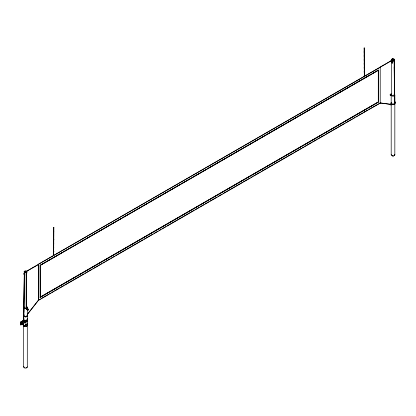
<?xml version="1.0" encoding="UTF-8"?>
<svg xmlns="http://www.w3.org/2000/svg" width="416" height="416" viewBox="0 0 416 416"><rect width="100%" height="100%" fill="white"/><g stroke="black" fill="none" stroke-linecap="round" stroke-linejoin="round"><path stroke-width="0.62" d="M23.712 316.311L24.268 273.874M23.837 312.296L24.341 273.874A1.602 0.926 -60 0 1 25.49 271.924M23.863 316.311L24.419 273.874M38.449 300.243L27.534 314.215M27.815 310.279L27.966 309.951M26.66 309.254L26.733 308.906M27.513 310.383C27.919 306.899 29.156 311.61 27.102 309.8C27.466 308.381 27.68 309.629 27.877 309.644C28.652 308.932 28.064 308.568 27.347 309.338M390.874 94.801C389.277 96.013 391.388 92.617 391.165 94.624M390.114 94.968L390.312 94.307M391.352 95.456L391.674 94.895M391.461 95.519L391.508 95.306M53.42 227.396L53.877 227.396L53.648 255.429L53.42 227.396L53.877 227.396M53.451 247.26L53.846 247.26M364.083 48.038L364.541 48.038L364.312 76.071L364.083 48.038L364.541 48.038M364.083 75.941L364.541 75.941M27.316 309.4L27.477 309.728M391.238 94.9C391.3 93.792 390.208 95.68 391.139 95.072M391.446 95.352L391.685 95.009M390.915 95.352L390.525 95.55L390.078 94.9M21.845 322.592L21.627 323.149M27.726 309.556L27.96 309.884M27.331 314.35L38.423 300.227M390.666 95.254L390.354 95.295M391.16 93.928L390.333 94.401M391.123 104.333L380.026 102.929L391.097 104.484M26.468 309.358L26.692 309.156M27.066 309.291C25.927 310.102 26.619 307.778 27.024 308.89M393.957 61.428L393.983 61.786M26.187 272.288L26.151 271.071A1.368 0.79 0 0 0 24.497 271.196A1.368 0.79 0 0 0 24.279 272.152L24.31 275.163L24.742 275.413L24.742 272.423A1.368 0.79 0 0 0 26.151 272.444L26.65 272.152A1.368 0.79 0 0 0 26.65 271.362L26.619 271.341M391.862 59.961L391.992 59.701A1.061 0.614 0 0 1 393.292 58.952L393.697 58.859A1.368 0.79 0 0 0 392.33 58.859L391.83 59.15A1.368 0.79 0 0 0 391.83 59.94L391.862 61.157M23.936 307.19L23.936 307.471M26.988 308.838L26.671 309.332M391.737 94.297L391.529 94.427A1.83 1.056 0 0 0 391.945 95.904A1.83 1.056 0 0 0 394.503 95.659A1.83 1.056 0 0 0 394.082 94.188M24.31 272.173L24.44 271.913A1.061 0.614 0 0 1 25.74 271.164L26.187 271.092M38.277 264.358L380.219 67.184L380.219 103.059L38.49 300.352L38.277 264.358L393.037 59.81M25.454 271.856L38.345 264.415M380.073 67.122L392.964 59.675M25.48 271.934L28.028 270.457M390.468 61.209L393 59.743A1.602 0.926 -60 0 1 393.905 59.717M24.783 272.444L25.189 272.35A1.061 0.614 0 0 0 26.489 271.596L26.395 272.662M38.423 264.545L25.532 271.986A1.524 0.879 -60 0 0 24.508 273.224A1.524 0.879 -60 0 0 24.606 274.503M392.486 63.066L391.862 62.951L392.293 63.201L392.33 60.232A1.368 0.79 0 0 0 393.983 60.102A1.368 0.79 0 0 0 394.202 59.15L394.04 59.384A1.061 0.614 0 0 1 392.74 60.138L392.517 60.081M40.565 265.028L62.52 252.356M63.643 251.706L67.584 249.434M68.713 248.784L72.649 246.506M73.778 245.856L75.462 244.884M76.591 244.234L77.714 243.584M78.842 242.934L80.532 241.956M81.656 241.306L85.597 239.034M86.72 238.384L93.475 234.484M94.604 233.834L121.618 218.234M122.746 217.584L129.501 213.684M130.624 213.039L131.752 212.389M132.876 211.739L139.63 207.839M140.754 207.189L147.508 203.289M148.637 202.639L152.578 200.361M153.702 199.711L180.721 184.116M181.844 183.466L188.599 179.566M189.722 178.916L190.85 178.266M191.974 177.616L198.728 173.716M199.857 173.066L206.612 169.166M207.735 168.516L242.632 148.366M243.76 147.716L247.697 145.444M248.825 144.794L252.762 142.522M253.89 141.872L257.832 139.594M258.955 138.944L260.645 137.972M261.768 137.322L265.71 135.044M266.838 134.394L293.852 118.799M294.98 118.149L301.735 114.249M302.858 113.599L311.865 108.399M312.988 107.749L314.678 106.772M315.806 106.122L319.743 103.849M320.871 103.199L324.808 100.927M325.936 100.277L332.691 96.377M333.814 95.727L352.95 84.677M354.078 84.027L360.833 80.127M361.956 79.477L363.085 78.827M364.208 78.177L370.963 74.277M372.091 73.627L373.776 72.654M374.904 72.004L378.279 70.054L378.279 101.941L40.004 297.242M40.113 265.418L378.492 70.174L378.492 102.06L40.217 297.362L40.113 265.418L378.492 70.174M40.113 297.305L378.388 102.003L378.388 70.112M38.277 300.232L40.529 298.932M41.652 298.282L48.396 294.388M49.52 293.743L50.643 293.093M51.766 292.443L53.456 291.47M54.579 290.82L58.51 288.548M59.639 287.898L63.57 285.631M64.693 284.981L83.803 273.946M84.932 273.296L91.676 269.402M92.799 268.757L101.79 263.562M102.913 262.912L104.603 261.94M105.726 261.29L109.658 259.017M110.786 258.372L114.717 256.1M115.84 255.45L142.823 239.876M143.946 239.226L152.937 234.031M154.06 233.386L157.997 231.114M159.12 230.464L160.805 229.492M161.928 228.842L165.864 226.569M166.988 225.919L193.965 210.345M195.094 209.695L199.025 207.423M200.148 206.778L204.084 204.506M205.208 203.856L209.144 201.583M210.267 200.933L217.012 197.038M218.135 196.394L222.071 194.121M223.194 193.471L242.304 182.437M243.428 181.787L250.172 177.897M251.295 177.247L252.418 176.597M253.547 175.947L260.291 172.052M261.414 171.408L273.218 164.59M274.342 163.94L293.452 152.911M294.575 152.261L301.319 148.366M302.442 147.716L303.566 147.066M304.694 146.416L311.438 142.527M312.562 141.877L316.493 139.604M317.621 138.954L324.366 135.06M325.489 134.415L344.599 123.38M345.722 122.73L352.466 118.836M353.59 118.186L354.713 117.541M355.836 116.891L357.526 115.918M358.649 115.268L362.586 112.996M363.709 112.346L367.64 110.074M368.763 109.424L380.219 103.059M24.081 316.342L23.431 316.716L23.431 317.46M27.316 314.475L27.534 315.094M390.931 104.51L391.596 104.146M394.618 102.404L395.049 102.154L395.049 102.898M23.561 324.34L22.776 323.887L20.8 324.906L20.8 321.916L23.39 320.419L23.39 318.926M20.8 321.916L22.776 320.897L25.137 322.26L23.27 323.341L23.27 326.331L25.964 324.896M20.8 324.906L22.87 323.71M23.27 323.341L25.964 321.906M23.27 326.331L25.137 325.25M53.534 235.253L53.763 235.253M26.889 308.615L26.525 309.374M391.097 94.312L391.378 94.24M27.617 309.322L27.321 309.234L27.664 309.306M395.127 101.956L394.919 102.32M391.685 94.843L391.316 95.488M26.941 308.807L27.165 308.807M27.664 310.31L27.929 310.185M25.61 324.75L25.75 324.74A1.83 1.056 0 0 0 27.248 323.45M394.966 102.346L395.184 101.993M21.746 323.138L21.991 322.774M27.102 309.8L27.388 309.889M364.198 111.925L364.426 111.696M26.858 308.542L27.196 308.864M390.629 95.306L390.525 95.55M390.582 94.806L390.785 94.63M394.228 60.367L394.768 102.18M394.16 61.012L394.644 98.223M394.155 66.804L394.425 87.386M394.441 88.676L394.514 94.463M394.576 98.966L394.618 102.18M394.836 95.15L394.836 154.934M394.17 59.129L394.17 62.114M393.016 155.844L393.016 156.858M392.33 58.859L392.33 60.159M392.049 58.984L392.049 59.857M391.643 59.545L391.643 95.285M391.191 94.936L391.191 154.726M390.946 104.52L390.946 105.264M40.217 265.476L40.217 297.362M38.49 264.482L38.49 300.352M27.29 307.362L27.29 367.146M26.65 272.152L26.65 307.892M26.432 272.314L26.432 308.214M26.151 272.444L26.151 308.183M25.964 320.414L25.964 326.388M24.534 272.048L24.534 273.239M23.956 321.578L23.956 322.774M23.644 307.148L23.644 319.498M23.644 325.998L23.644 366.938M23.374 323.404L23.374 326.388M22.776 320.897L22.776 323.887M20.909 321.979L20.909 324.969M392.491 62.592A1.83 1.056 -60 0 1 391.882 60.523A1.83 1.056 -60 0 1 394.04 59.66M394.207 61.448A1.83 1.056 -60 0 0 393.931 59.483A1.83 1.056 -60 0 0 392.075 60.913A1.83 1.056 -60 0 0 392.475 62.785A1.83 1.056 -60 0 1 392.101 60.928A1.83 1.056 -60 0 1 393.931 59.483A1.83 1.056 -60 0 1 394.181 61.433M392.517 62.608A1.83 1.056 -60 0 1 391.908 60.538A1.83 1.056 -60 0 1 394.066 59.675M394.165 60.003A1.83 1.056 -60 0 1 394.17 60.398M392.501 62.629A1.68 0.967 -60 0 1 392.111 60.986A1.68 0.967 -60 0 1 393.723 59.576A1.68 0.967 -60 0 1 394.155 61.188M392.449 62.426A1.524 0.879 -60 0 1 391.94 61.599A1.524 0.879 -60 0 1 392.548 60.19M392.683 60.05A1.524 0.879 -60 0 1 393.754 59.706M394.685 154.398A1.83 1.056 0 0 1 393.073 155.886A1.83 1.056 0 0 1 391.305 154.456M394.378 154.908A1.368 0.79 0 0 1 394.124 155.293M392.532 155.568A1.368 0.79 0 0 1 391.955 155.329M394.077 94.541A1.368 0.79 0 0 1 393.411 95.8A1.368 0.79 0 0 1 391.654 94.962M394.602 102.913A1.981 1.144 0 0 1 394.399 104.395A1.981 1.144 0 0 1 391.83 104.51A1.981 1.144 0 0 1 391.232 103.064M394.56 103.033A1.83 1.056 0 0 1 393.214 104.634A1.83 1.056 0 0 1 391.258 103.256M394.56 102.534A1.83 1.056 0 0 1 393.214 104.135A1.83 1.056 0 0 1 391.258 102.757M394.602 102.414A1.981 1.144 0 0 1 394.399 103.896A1.981 1.144 0 0 1 391.83 104.01A1.981 1.144 0 0 1 391.232 102.565M27.284 324.548A2.137 1.232 0 0 1 26.65 326.217A2.137 1.232 0 0 1 23.738 325.915M23.494 325.666A2.137 1.232 0 0 1 23.494 324.719M27.284 323.055A2.137 1.232 0 0 1 25.631 324.927M23.494 324.168A2.137 1.232 0 0 1 23.358 323.892M27.248 324.943A1.83 1.056 0 0 1 27.024 325.744M26.759 325.941A1.83 1.056 0 0 1 26.031 326.196M24.768 326.17A1.83 1.056 0 0 1 24.17 325.941M27.284 320.065A2.137 1.232 0 0 1 25.631 321.937A2.137 1.232 0 0 1 23.494 320.237M23.504 324.012A1.295 0.749 -60 0 0 23.504 325.385A1.295 0.749 -60 0 1 23.499 323.773M22.381 323.476A1.295 0.749 -60 0 1 20.956 323.716A1.295 0.749 -60 0 1 21.939 321.823A1.295 0.749 -60 0 1 22.656 322.941M23.743 323.456A1.295 0.749 -60 0 1 23.951 323.268M27.248 320.46A1.83 1.056 0 0 1 27.248 320.954M26.946 321.329A1.83 1.056 0 0 1 26.421 321.61M24.768 321.682A1.83 1.056 0 0 1 23.982 321.329M27.284 318.568A2.137 1.232 0 0 1 26.723 320.211A2.137 1.232 0 0 1 23.842 320.013A2.137 1.232 0 0 1 23.956 318.339M27.248 318.968A1.83 1.056 0 0 1 25.178 320.258A1.83 1.056 0 0 1 23.904 318.661M24.388 274.742A1.83 1.056 -60 0 1 24.549 272.376A1.83 1.056 -60 0 1 26.463 271.83M24.414 274.758A1.83 1.056 -60 0 1 24.575 272.392A1.83 1.056 -60 0 1 26.494 271.846M24.84 274.986A1.83 1.056 -60 0 1 24.742 272.766A1.83 1.056 -60 0 1 26.702 271.892M26.853 272.168A1.83 1.056 -60 0 1 26.842 273.156M24.518 274.643A1.68 0.967 -60 0 1 24.601 272.563A1.68 0.967 -60 0 1 26.343 271.861M26.057 271.866A1.524 0.879 -60 0 1 26.359 272.043M27.274 366.87A1.83 1.056 0 0 1 25.048 368.072A1.83 1.056 0 0 1 23.977 366.423M26.577 367.505A1.368 0.79 0 0 1 26.026 367.765M24.669 367.687A1.368 0.79 0 0 1 24.404 367.541M26.884 306.587A1.83 1.056 0 0 1 26.952 307.871L26.624 308.074A1.83 1.056 0 0 1 24.211 308.027A1.83 1.056 0 0 1 23.977 306.639M26.816 307.128A1.368 0.79 0 0 1 25.688 308.038A1.368 0.79 0 0 1 24.112 307.382M27.248 315.26A1.981 1.144 0 0 1 26.65 316.706A1.981 1.144 0 0 1 24.081 316.592A1.981 1.144 0 0 1 23.878 315.11M27.264 315.536A1.83 1.056 0 0 1 25.194 316.826A1.83 1.056 0 0 1 23.92 315.229M27.248 314.761A1.981 1.144 0 0 1 26.65 316.207A1.981 1.144 0 0 1 24.081 316.092A1.981 1.144 0 0 1 23.878 314.61M27.264 315.037A1.83 1.056 0 0 1 25.194 316.326A1.83 1.056 0 0 1 23.92 314.73M26.276 273.879L26.551 273.614L26.276 273.879M394.456 96.975L394.69 96.808L394.456 96.975M53.43 231.348L53.877 231.384L53.451 231.317M53.43 239.32L53.877 239.356L53.43 239.32M53.43 243.308L53.877 243.339L53.451 243.272M53.43 251.28L53.877 251.311L53.43 251.28M364.088 51.99L364.541 52.026L364.088 51.99M364.088 55.973L364.541 56.009L364.088 55.973M364.088 59.961L364.541 59.998L364.088 59.961M364.088 63.944L364.541 63.981L364.088 63.944M364.088 67.933L364.541 67.969L364.088 67.933M364.088 71.916L364.541 71.952L364.088 71.916M22.188 323.882A1.295 0.749 -60 0 0 22.599 321.87A1.295 0.749 -60 0 0 21.065 323.232A1.295 0.749 -60 0 0 22.188 323.882"/></g></svg>
